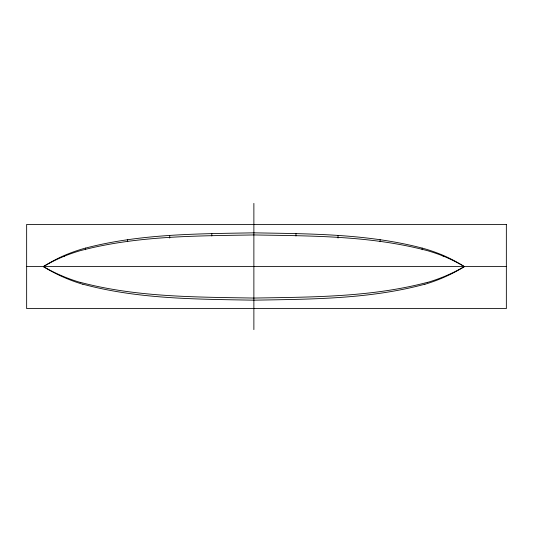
<?xml version="1.0" encoding="UTF-8"?>
<svg xmlns="http://www.w3.org/2000/svg" width="533" height="533" viewBox="0 0 533 533"><rect width="100%" height="100%" fill="white"/><g stroke="black" fill="none" stroke-linecap="round" stroke-linejoin="round"><path stroke-width="0.8" d="M424.874 284.189C369.289 299.233 311.052 299.146 253.875 300.166C196.704 299.146 138.46 299.233 82.875 284.189M427.546 282.317C371.041 297.307 311.925 297.028 253.875 298.06C195.824 297.028 136.708 297.307 80.203 282.317M443.243 255.387A170.707 170.707 0 0 0 424.868 248.838C369.302 233.734 311.045 233.867 253.875 232.834C196.704 233.854 138.46 233.767 82.875 248.811A170.707 170.707 0 0 0 64.506 255.387M26.65 266.5L506.35 266.5M443.229 255.48L443.229 256.666M422.189 248.065L422.189 249.744M380.116 239.69L380.116 241.689M338.035 235.619L338.035 238.044M295.955 233.534L295.955 235.979M253.875 203.379L253.875 329.621M211.794 233.534L211.794 235.979M169.721 235.619L169.721 238.044M127.64 239.69L127.64 241.689M85.56 248.065L85.56 249.744M64.52 255.48L64.52 256.666M443.249 255.374A160.366 160.366 0 0 1 464.25 266.533A164.61 164.61 0 0 0 443.249 256.067A173.198 173.198 0 0 0 427.546 250.697C371.055 235.666 311.925 235.979 253.875 234.94C195.824 235.972 136.708 235.693 80.203 250.683A173.198 173.198 0 0 0 64.513 256.093A164.61 164.61 0 0 0 43.499 266.527A160.366 160.366 0 0 1 64.5 255.374M464.33 266.593A167.515 167.515 0 0 1 427.573 282.397M464.363 266.647A164.397 164.397 0 0 1 424.901 284.276M80.183 282.397A167.515 167.515 0 0 1 43.426 266.593M82.848 284.276A164.397 164.397 0 0 1 43.393 266.647M506.35 224.42L26.65 224.42L26.65 308.58L506.35 308.58L506.35 224.42"/></g></svg>
